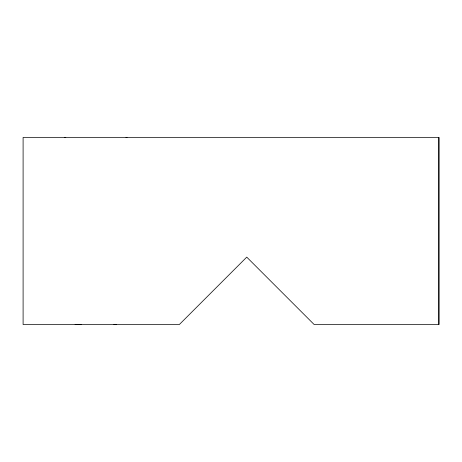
<?xml version="1.0" encoding="UTF-8"?>
<svg xmlns="http://www.w3.org/2000/svg" width="462" height="462" viewBox="0 0 462 462"><rect width="100%" height="100%" fill="white"/><g stroke="black" fill="none" stroke-linecap="round" stroke-linejoin="round"><path stroke-width="0.69" d="M438.894 324.532L438.9 137.416L23.1 137.428L23.1 324.538L179.331 324.538L246.743 257.126L314.16 324.538L438.9 324.538L438.9 137.422M125.987 137.422L127.05 137.422M75.081 324.584L81.173 324.584M113.877 324.578L116.661 324.584M65.743 137.422L64.68 137.422L65.743 137.422"/></g></svg>
